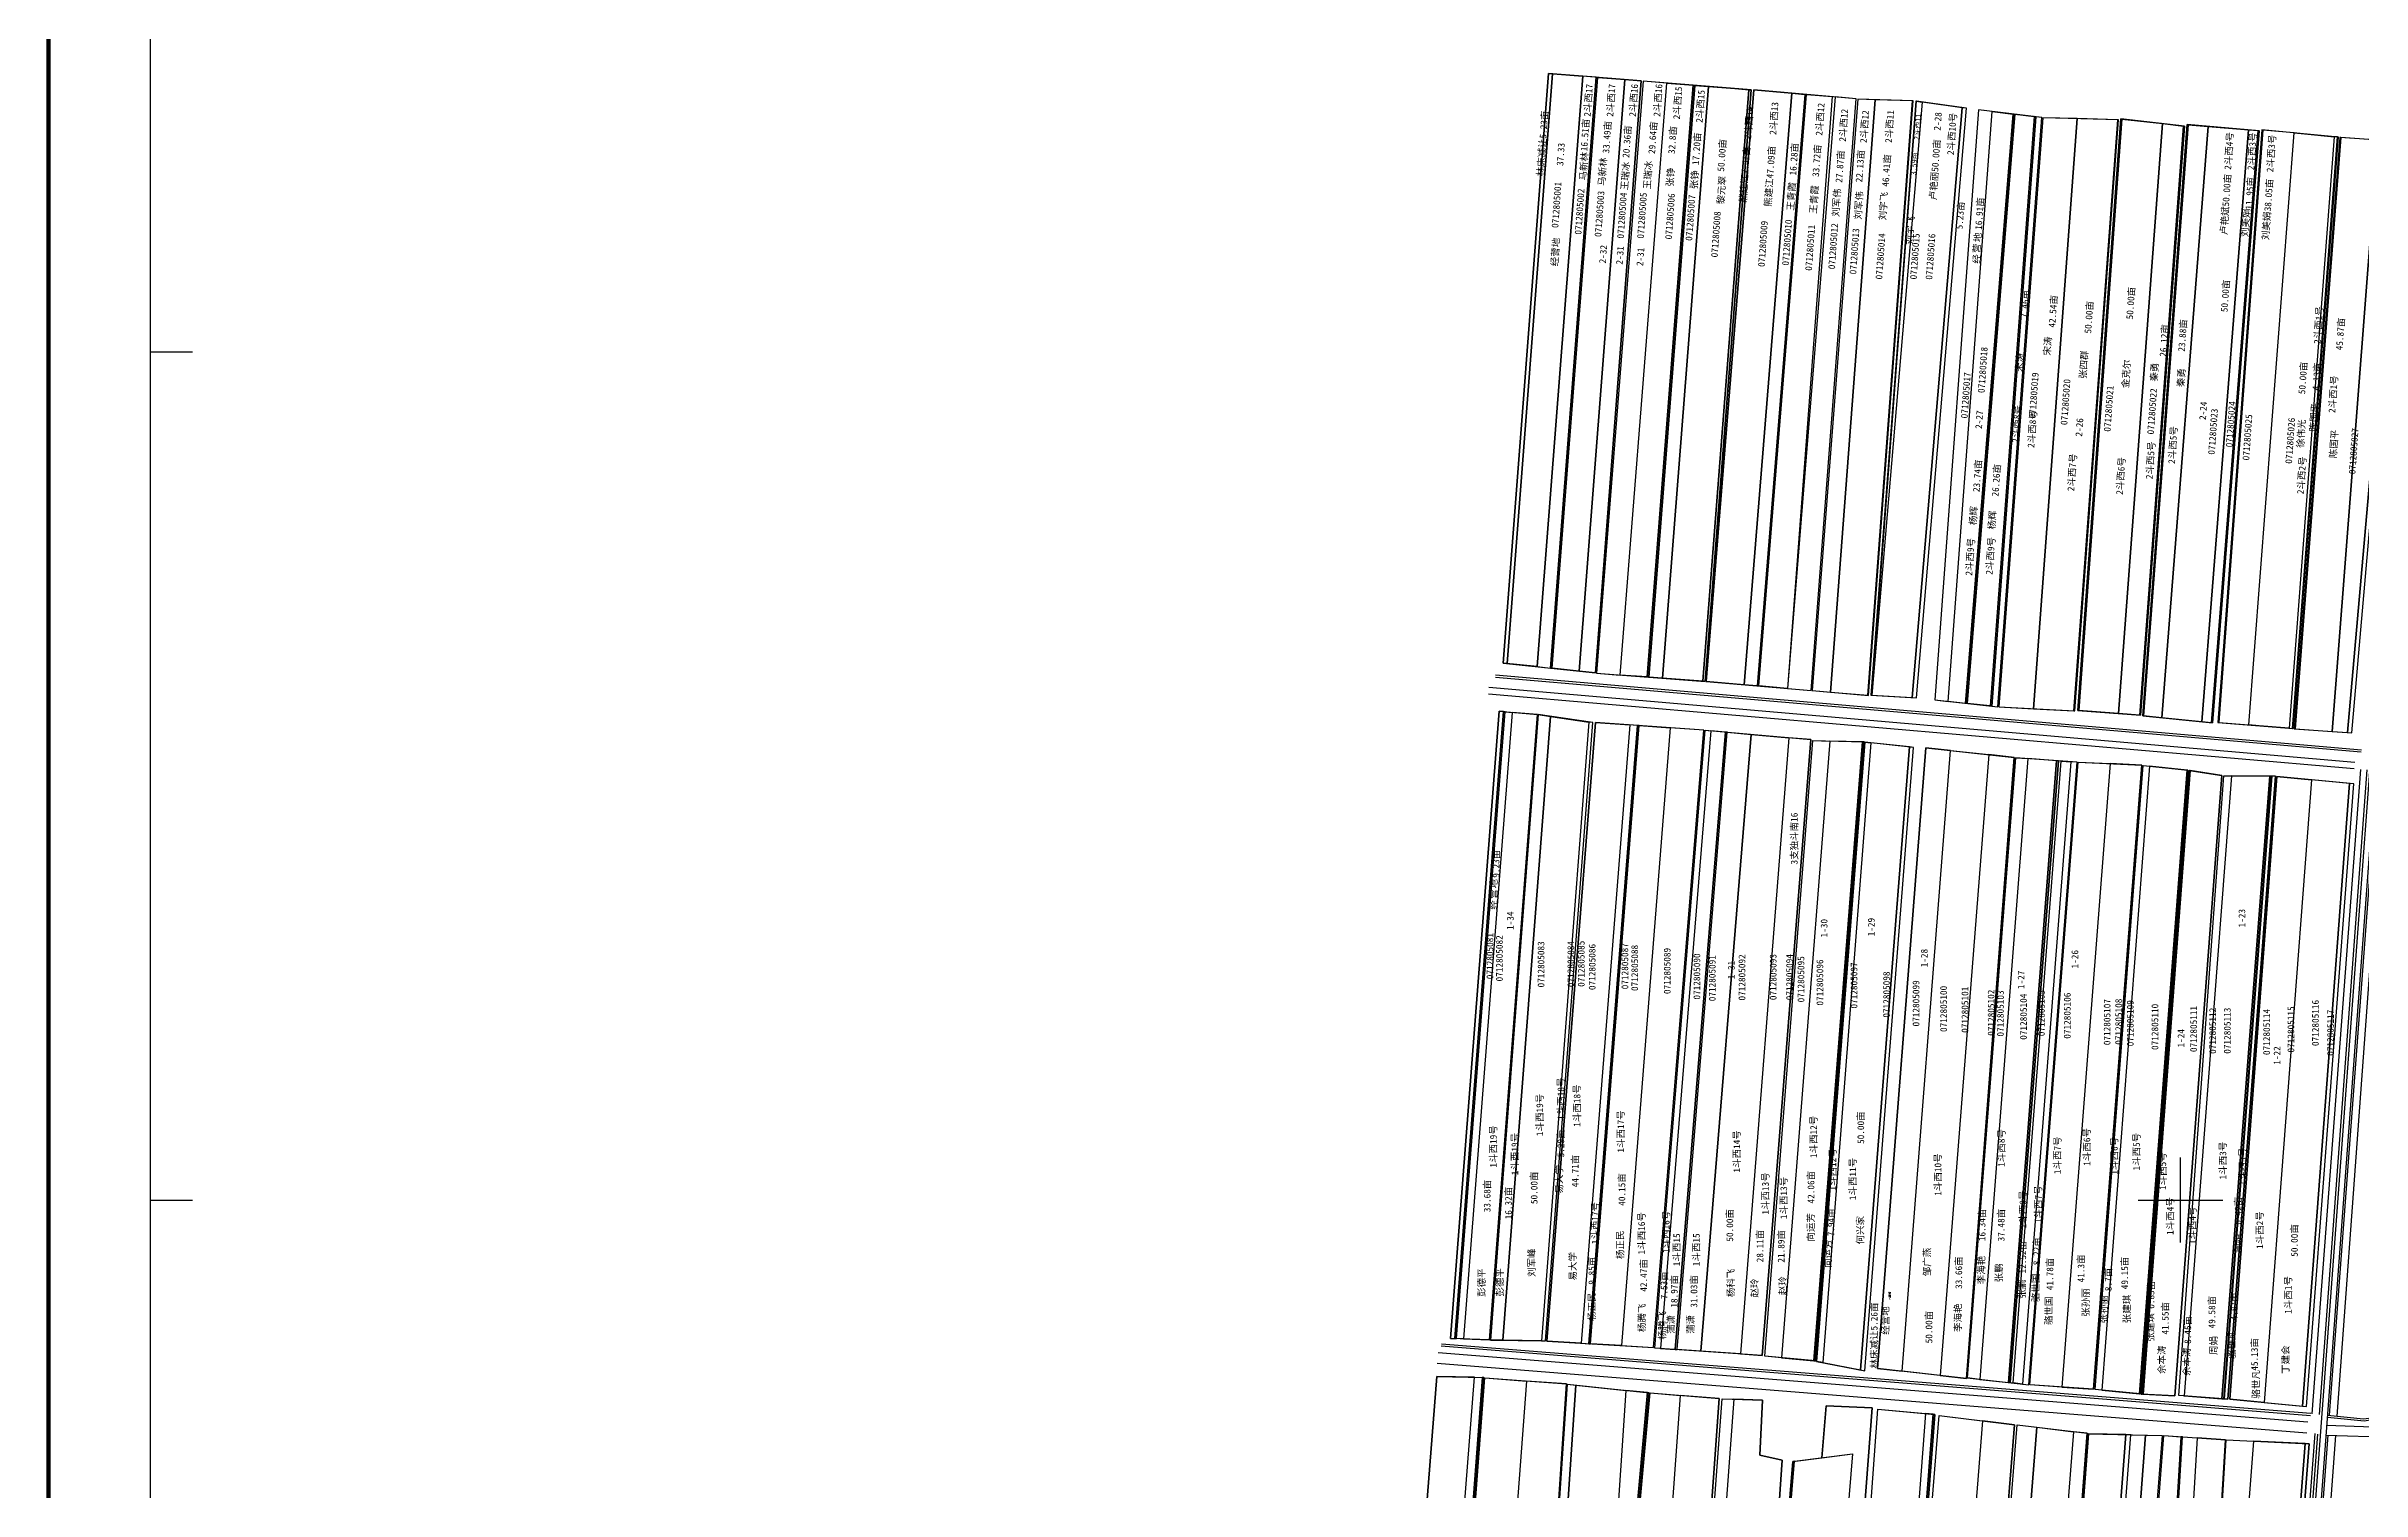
# Model space of a CAD drawing. Extents: x 546409 to 551731, y 4983223 to 4988870.
# Drawn here: x 546482 to 549214, y 4985657 to 4987360 of the extents above; entities that cross this region are included whole.
import ezdxf
from ezdxf.enums import TextEntityAlignment as Align

# ---------------------------------------------------------------- set-up
doc = ezdxf.new("R2010")
doc.units = 0
doc.header["$LTSCALE"] = 10
for name, color, linetype in [('2019-4-4', 6, 'CONTINUOUS'), ('2020.3.23画地', 6, 'CONTINUOUS'), ('2021新职工', 6, 'CONTINUOUS'), ('2022年', 7, 'CONTINUOUS'), ('TK', 7, 'CONTINUOUS'), ('出水桩面积', 4, 'CONTINUOUS'), ('地块名称', 7, 'CONTINUOUS'), ('地籍号', 1, 'CONTINUOUS'), ('权利人', 7, 'CONTINUOUS'), ('测地框', 7, 'CONTINUOUS'), ('经营地', 7, 'CONTINUOUS'), ('经营地面积', 7, 'CONTINUOUS'), ('路林渠', 6, 'CONTINUOUS'), ('身份地', 6, 'CONTINUOUS'), ('身份地地块面积', 7, 'CONTINUOUS')]:
    doc.layers.add(name, color=color, linetype=linetype)
doc.styles.add('HZ', font='rs.shx', dxfattribs={"width": 0.8, "bigfont": 'hztxt.shx'})
doc.styles.add('宋体', font='')
doc.styles.get('宋体').set_extended_font_data('SimSun')

msp = doc.modelspace()

# ---------------------------------------------------------------- linework, layer by layer
at = {"layer": '2019-4-4', "color": 2, "linetype": 'Continuous', "elevation": 256.4, "flags": 128}
msp.add_lwpolyline([(548439.3, 4986611.4), (548436.6, 4986611.6), (548490.6, 4987308.9), (548493.4, 4987308.7)], close=True, dxfattribs=at)
at = {"layer": '2019-4-4', "color": 2, "linetype": 'Continuous', "flags": 128}
msp.add_lwpolyline([(548541.3, 4987304.8), (548485.1, 4986607.4), (548440.4, 4986611.2), (548496.6, 4987308.6)], close=True, dxfattribs=at)
at = {"layer": '2020.3.23画地', "color": 3, "linetype": 'Continuous', "flags": 128}
msp.add_lwpolyline([(548259.3, 4987327.5), (548205.7, 4986632.5)], dxfattribs=at)
for points in [[(548309.9, 4986621.5), (548290.7, 4986623.6), (548344.4, 4987320.9), (548363.8, 4987319.4)], [(548742.4, 4987287.7), (548695.2, 4987294.3), (548635.9, 4986595), (548683.3, 4986592.2), (548683.4, 4986592.2)], [(549133.8, 4987257.9), (549097, 4987261.3), (549044.9, 4986562.9), (549080.4, 4986560)], [(549133.8, 4987257.9), (549146.1, 4987256.8), (549181.2, 4987253.5), (549127.9, 4986556.2), (549092.7, 4986559), (549080.4, 4986560)], [(548624.7, 4986540.1), (548586.3, 4986541.1), (548529.2, 4985814.1), (548567.4, 4985810.4)], [(548577.9, 4985808.4), (548570.7, 4985809.8), (548627.6, 4986539.9), (548634.8, 4986539.1)], [(548308.2, 4985216.8), (548249, 4985221.2), (548286.7, 4985781.8), (548345.8, 4985775.6)], [(548455.9, 4985765.9), (548409.7, 4985769.7), (548369.5, 4985214.3), (548415.9, 4985212.9)], [(548432.2, 4985211.7), (548418.5, 4985212.6), (548459.4, 4985765.7), (548473.1, 4985765.2)], [(548803.9, 4985735.1), (548766.3, 4985739.7), (548723.1, 4985194), (548761, 4985192.7)], [(548787.4, 4985188.6), (548764.3, 4985190.9), (548807.2, 4985734.8), (548830.3, 4985732.1)]]:
    msp.add_lwpolyline(points, close=True, dxfattribs=at)
for points, elevation in [([(548339.1, 4986618.9), (548394.1, 4987316.7), (548366, 4987318.9), (548311, 4986621)], 283.2), ([(549080.2, 4987261.7), (549091.5, 4987260.7), (549036.5, 4986562.7), (549025.2, 4986563.8)], 283.9)]:
    msp.add_lwpolyline(points, close=True, dxfattribs=dict(at, elevation=elevation))
at = {"layer": '2021新职工', "color": 1, "linetype": 'Continuous', "flags": 128}
for points in [[(548241.5, 4986572.3), (548211.6, 4986574.9), (548154.2, 4985836.3), (548184.9, 4985835)], [(548200.6, 4985834.6), (548185.8, 4985834.8), (548242.3, 4986572.2), (548256.9, 4986570)], [(549007.7, 4986506.7), (548963.5, 4986511.6), (548907.2, 4985775.8), (548951.4, 4985771.6)], [(548955.7, 4985771), (548954.9, 4985771), (549010.4, 4986506.3), (549011.2, 4986506.2)], [(548134.1, 4985231.5), (548123.4, 4985232.7), (548167, 4985791), (548176.1, 4985790.8)], [(548186.5, 4985226.5), (548137.4, 4985230.7), (548179.2, 4985790.3), (548228.6, 4985786.6)], [(548657.4, 4985196.9), (548602.8, 4985200.1), (548642.9, 4985753.6), (548699.2, 4985748.3)]]:
    msp.add_lwpolyline(points, close=True, dxfattribs=at)
at = {"layer": '2022年', "color": 4, "linetype": 'Continuous', "flags": 128}
for points in [[(548630.9, 4986595), (548683.7, 4987295.8), (548639.6, 4987297.1), (548586.9, 4986598.7)], [(548635.9, 4986595), (548635.7, 4986595), (548688.5, 4987295.3), (548695.2, 4987294.3)], [(548836.3, 4987276.1), (548829.2, 4987277), (548777.5, 4986582.1), (548784.6, 4986581.4)], [(548878, 4987274.8), (548837.3, 4987275.9), (548785.7, 4986581.2), (548826.4, 4986579.2)], [(549105.3, 4986499.8), (549060.2, 4986500.2), (549004, 4985769), (549048.8, 4985765.7)], [(548167, 4985791), (548122.5, 4985791.9), (548079.2, 4985237.5), (548123.4, 4985232.7)]]:
    msp.add_lwpolyline(points, close=True, dxfattribs=at)
at = {"layer": '2022年', "color": 4, "linetype": 'Continuous', "elevation": 284.4, "flags": 128}
msp.add_lwpolyline([(549051.2, 4985765.5), (549050.8, 4985765.5), (549107.3, 4986499.7), (549107.7, 4986499.7)], close=True, dxfattribs=at)
at = {"layer": 'TK', "linetype": 'Continuous'}
for p, q in [((546605, 4987000), (546655, 4987000)), ((549000, 4985950), (549000, 4986050)), ((546605, 4986000), (546655, 4986000)), ((548950, 4986000), (549050, 4986000))]:
    msp.add_line(p, q, dxfattribs=at)
at = {"layer": 'TK', "linetype": 'Continuous', "const_width": 5, "flags": 128}
msp.add_lwpolyline([(546485, 4983406), (551725, 4983406), (551725, 4988646), (546485, 4988646)], close=True, dxfattribs=at)
at = {"layer": 'TK', "linetype": 'Continuous', "flags": 128}
msp.add_lwpolyline([(546605, 4983526), (551605, 4983526), (551605, 4988526), (546605, 4988526)], close=True, dxfattribs=at)
at = {"layer": '出水桩面积', "color": 2, "linetype": 'Continuous', "flags": 128}
for points in [[(548312.6, 4987323.4), (548310.6, 4987323.5), (548256.9, 4986627.1), (548258.9, 4986626.9)], [(548557.8, 4987303.3), (548556.8, 4987303.4), (548500.6, 4986606.1), (548501.6, 4986606)], [(548558.8, 4987303.3), (548557.8, 4987303.3), (548501.6, 4986606), (548502.6, 4986606)], [(548684.7, 4987295.7), (548683.7, 4987295.8), (548630.9, 4986595), (548631.9, 4986594.9)], [(548688.5, 4987295.3), (548687.5, 4987295.4), (548634.7, 4986595), (548635.7, 4986595)], [(548802.5, 4987280.2), (548804.5, 4987280), (548748.3, 4986585.3), (548746.4, 4986585.5)], [(548829.2, 4987277), (548827.2, 4987277.2), (548775.5, 4986582.4), (548777.5, 4986582.1)], [(548926.8, 4987273.5), (548925.8, 4987273.5), (548874.1, 4986576.8), (548875.1, 4986576.8)], [(549097, 4987261.3), (549096, 4987261.4), (549043.9, 4986563), (549044.9, 4986562.9)], [(549097, 4987261.3), (549096, 4987261.4), (549043.9, 4986563), (549044.9, 4986562.9)], [(549097, 4987261.3), (549096, 4987261.4), (549043.9, 4986563), (549044.9, 4986562.9)], [(549186.1, 4987253.1), (549185.1, 4987253.2), (549131.8, 4986555.9), (549132.8, 4986555.8)], [(549188.9, 4987252.4), (549187.9, 4987252.4), (549134, 4986555.6), (549135, 4986555.5)], [(548203.3, 4986575.6), (548201.3, 4986575.7), (548143.9, 4985836.7), (548145.9, 4985836.6)], [(548361.4, 4986559.4), (548359.4, 4986559.5), (548302.1, 4985830.6), (548304.1, 4985830.5)], [(548465.1, 4986551.4), (548463.1, 4986551.6), (548404, 4985823.8), (548406, 4985823.7)], [(548626.7, 4986540.1), (548624.7, 4986540.1), (548567.4, 4985810.4), (548569.4, 4985810.3)], [(548855.8, 4986517.7), (548853.8, 4986517.9), (548796.9, 4985784.9), (548798.9, 4985784.7)], [(548859.3, 4986517.5), (548855.8, 4986517.7), (548798.9, 4985784.7), (548802.3, 4985784.3)], [(549008.7, 4986506.6), (549007.7, 4986506.7), (548951.4, 4985771.6), (548952.4, 4985771.5)], [(549010.4, 4986506.3), (549009.9, 4986506.4), (548953.5, 4985771.1), (548954.9, 4985771)], [(549107.3, 4986499.7), (549105.3, 4986499.8), (549048.8, 4985765.7), (549050.8, 4985765.5)], [(548178.1, 4985790.8), (548176.1, 4985790.8), (548134.1, 4985231.5), (548136.1, 4985231.3)], [(548373.1, 4985772.8), (548371.1, 4985773), (548320.8, 4985215.8), (548322.8, 4985215.7)], [(548710, 4985747.2), (548708, 4985747.4), (548666.2, 4985196.4), (548668.2, 4985196.3)], [(548941.2, 4985723.3), (548935.3, 4985723.5), (548894.3, 4985180.6), (548900.1, 4985180.4)], [(549002.4, 4985720.8), (549000.4, 4985721), (548967.5, 4985176), (548969.5, 4985175.9)], [(549151.8, 4985712.6), (549146.8, 4985712.9), (549104.5, 4985165.7), (549109.5, 4985165.4)], [(549151.8, 4985712.6), (549146.8, 4985712.9), (549104.5, 4985165.7), (549109.5, 4985165.4)], [(548544.6, 4985692.1), (548542.5, 4985691.9), (548502.6, 4985205.7), (548504.6, 4985205.6)]]:
    msp.add_lwpolyline(points, close=True, dxfattribs=at)
for points, elevation in [([(548425, 4987314.2), (548426.9, 4987314), (548372.6, 4986616.4), (548370.6, 4986616.6)], 283.2), ([(549003.5, 4987266.1), (549004.4, 4987265.9), (548952.8, 4986571.5), (548951.8, 4986571.5)], 283.8), ([(549007.8, 4987267.7), (549008.8, 4987267.6), (548956.3, 4986570.7), (548955.3, 4986570.8)], 283.9), ([(549091.5, 4987260.7), (549092.5, 4987260.6), (549037.5, 4986562.6), (549036.5, 4986562.7)], 283.9)]:
    msp.add_lwpolyline(points, close=True, dxfattribs=dict(at, elevation=elevation))
at = {"layer": '测地框', "color": 0, "linetype": 'Continuous', "flags": 128}
for points, elevation in [([(548363.8, 4987319.4), (548254.3, 4987327.9), (548200.8, 4986633), (548309.9, 4986621.5)], 283.1), ([(548493.4, 4987308.7), (548366, 4987318.9), (548311, 4986621), (548439.3, 4986611.4)], 283.2), ([(548617.5, 4987298.2), (548496.6, 4987308.6), (548440.4, 4986611.2), (548564.2, 4986600.8)], 283.3), ([(548684.7, 4987295.7), (548619.2, 4987297.8), (548565.3, 4986600.5), (548631.9, 4986594.9)], 283.5), ([(548747.4, 4987287), (548687.5, 4987295.4), (548634.7, 4986595), (548688.4, 4986591.9)], 283.3), ([(548836.3, 4987276.1), (548761.5, 4987285.1), (548710.1, 4986589.5), (548784.6, 4986581.4)], 283.5), ([(548926.8, 4987273.5), (548837.3, 4987275.9), (548785.7, 4986581.2), (548875.1, 4986576.8)], 283.8), ([(549004.4, 4987265.9), (548929.5, 4987274.4), (548878.9, 4986577.1), (548952.8, 4986571.5)], 283.8), ([(549092.5, 4987260.6), (549007.8, 4987267.7), (548955.3, 4986570.8), (549037.5, 4986562.6)], 283.9), ([(549186.1, 4987253.1), (549096, 4987261.4), (549043.9, 4986563), (549132.8, 4986555.8)], 283.8), ([(549263, 4987247.5), (549187.9, 4987252.4), (549134, 4986555.6), (549202, 4986550.8)], 284.1), ([(548184.9, 4985835), (548138.9, 4985836.9), (548196.4, 4986576.2), (548241.5, 4986572.3)], 284.4), ([(548306.6, 4986562.8), (548242.3, 4986572.2), (548185.8, 4985834.8), (548251, 4985833.8)], 283.9), ([(548437.5, 4986553.9), (548309.8, 4986563.1), (548252.4, 4985833.5), (548378.4, 4985826.3)], 284), ([(548506.4, 4985816.8), (548379.8, 4985825.5), (548439, 4986553.7), (548563.7, 4986542.8)], 284.5), ([(548569.4, 4985810.3), (548509.4, 4985816), (548566.1, 4986541.7), (548626.7, 4986540.1)], 284.5), ([(548685.1, 4986533.6), (548627.6, 4986539.9), (548570.7, 4985809.8), (548627.5, 4985798.7)], 284), ([(548747.4, 4985789.5), (548642.5, 4985801.4), (548699.6, 4986533.1), (548803.6, 4986521.8)], 285.6), ([(548878, 4986516.2), (548805.1, 4986521.3), (548748.3, 4985790.2), (548821, 4985782.3)], 284.1), ([(548897.2, 4985777), (548822.1, 4985782), (548879.2, 4986516), (548954.2, 4986512.8)], 284.4), ([(548952.4, 4985771.5), (548899.2, 4985776.5), (548955.8, 4986512.4), (549008.7, 4986506.6)], 284.4), ([(548993.3, 4985769.2), (548953.5, 4985771.1), (549009.9, 4986506.4), (549048.5, 4986500.5)], 284.6), ([(549055.6, 4985765.2), (548997.9, 4985769.5), (549050.9, 4986500.2), (549112.1, 4986499.7)], 284.4), ([(549204.4, 4986490.6), (549113.5, 4986499.4), (549058, 4985765.1), (549148.6, 4985756.7)], 284.1), ([(548122.5, 4985791.9), (548178.1, 4985790.8), (548136.1, 4985231.3), (548079.2, 4985237.5)], 284.4), ([(548179.2, 4985790.3), (548275.6, 4985783.2), (548238.4, 4985222), (548137.4, 4985230.7)], 284.4), ([(548277, 4985782.8), (548373.1, 4985772.8), (548322.8, 4985215.7), (548239.2, 4985222)], 284.6), ([(548374.4, 4985772.6), (548455.9, 4985765.9), (548415.9, 4985212.9), (548323.5, 4985215.7)], 284.5), ([(548459.4, 4985765.7), (548507, 4985764.2), (548503.5, 4985699.4), (548530.2, 4985693.4), (548496.7, 4985207.5), (548418.5, 4985212.6)], 284.5), ([(548542.5, 4985691.9), (548577, 4985696.1), (548582.1, 4985757.4), (548636.2, 4985755.1), (548594.1, 4985201.3), (548502.6, 4985205.7)], 284.3), ([(548642.9, 4985753.6), (548710, 4985747.2), (548668.2, 4985196.3), (548602.8, 4985200.1)], 284.6), ([(548715.4, 4985746), (548803.9, 4985735.1), (548761, 4985192.7), (548670.8, 4985195.9)], 284.5), ([(548807.2, 4985734.8), (548889.6, 4985725), (548849, 4985182.5), (548764.3, 4985190.9)], 284.5), ([(548891, 4985724.5), (548978.4, 4985722.5), (548935.8, 4985179), (548850.1, 4985182.2)], 284.3), ([(548980.1, 4985722.4), (549053, 4985717.2), (549020, 4985171), (548938.5, 4985178.8)], 284.5), ([(549053.9, 4985717.2), (549151.8, 4985712.6), (549109.5, 4985165.4), (549021.1, 4985170.9)], 284.5)]:
    msp.add_lwpolyline(points, close=True, dxfattribs=dict(at, elevation=elevation))
at = {"layer": '经营地', "color": 5, "linetype": 'Continuous'}
for p, q in [((548683.4, 4986592.2), (548742.4, 4987287.7)), ((548742.4, 4987287.7), (548735.7, 4987288.6)), ((548683.3, 4986592.2), (548683.4, 4986592.2))]:
    msp.add_line(p, q, dxfattribs=at)
at = {"layer": '经营地', "color": 5, "linetype": 'Continuous', "flags": 128}
for points in [[(548254.3, 4987327.9), (548294.9, 4987324.7), (548241.2, 4986628.8), (548200.8, 4986633)], [(548294.9, 4987324.7), (548259.3, 4987327.5), (548205.7, 4986632.5), (548241.2, 4986628.8)], [(548777.7, 4987283.2), (548761.5, 4987285.1), (548710.1, 4986589.5), (548726, 4986587.7)], [(548154.2, 4985836.3), (548145.9, 4985836.6), (548203.3, 4986575.6), (548211.6, 4986574.9)]]:
    msp.add_lwpolyline(points, close=True, dxfattribs=at)
at = {"layer": '经营地', "color": 6, "linetype": 'Continuous', "flags": 128}
msp.add_lwpolyline([(548728.5, 4986529.9), (548699.6, 4986533.1), (548642.5, 4985801.4), (548671.4, 4985798.1)], close=True, dxfattribs=at)
at = {"layer": '经营地', "color": 2, "linetype": 'Continuous', "elevation": 284.3, "flags": 128}
msp.add_lwpolyline([(548572, 4985202.4), (548594.1, 4985201.3), (548636.2, 4985755.1), (548582.1, 4985757.4), (548577, 4985696.1), (548613, 4985700.6)], close=True, dxfattribs=at)
at = {"layer": '路林渠', "color": 6, "linetype": 'Continuous', "flags": 128}
msp.add_lwpolyline([(548259.3, 4987327.5), (548254.3, 4987327.9), (548200.8, 4986633), (548205.7, 4986632.5)], close=True, dxfattribs=at)
at = {"layer": '路林渠', "color": 3, "linetype": 'Continuous', "flags": 128}
for points in [[(548747.4, 4987287), (548742.4, 4987287.7), (548683.4, 4986592.2), (548688.4, 4986591.9)], [(549263, 4987247.5), (549258, 4987247.8), (549197, 4986551.2), (549202, 4986550.8)], [(548201.3, 4986575.7), (548196.4, 4986576.2), (548138.9, 4985836.9), (548143.9, 4985836.7)], [(548685.1, 4986533.6), (548680.1, 4986534.1), (548622.5, 4985799.7), (548627.5, 4985798.7)], [(549204.4, 4986490.6), (549199.4, 4986491.1), (549143.6, 4985757.1), (549148.6, 4985756.7)], [(549151.8, 4985712.6), (549146.8, 4985712.9), (549104.5, 4985165.7), (549109.5, 4985165.4)]]:
    msp.add_lwpolyline(points, close=True, dxfattribs=at)
at = {"layer": '路林渠', "color": 5, "linetype": 'Continuous', "flags": 128}
for points, elevation in [([(549285.3, 4987251.6), (549007.8, 4983526)], 284.7), ([(549278.2, 4987251.9), (549077, 4984541.1), (549076.8, 4984537.1), (549074.2, 4984533.7), (549069.2, 4984530.9), (549063.6, 4984529.4)], 284.8)]:
    msp.add_lwpolyline(points, dxfattribs=dict(at, elevation=elevation))
at = {"layer": '路林渠', "color": 4, "linetype": 'Continuous', "flags": 128}
for points, elevation in [([(549205.4, 4986515.8), (548184.1, 4986604)], 287.4), ([(549213.1, 4986527.8), (548191.8, 4986616)], 284.3), ([(549213.1, 4986527.8), (548191.8, 4986616)], 284.3), ([(549213.3, 4986530.4), (548192, 4986618.6)], 285.2), ([(549204.9, 4986508.2), (548183.6, 4986596.4)], 285.3), ([(549232.1, 4986506.5), (549175.4, 4985746.2)], 284.4), ([(549184.6, 4985745.3), (549240.6, 4986505.9)], 286), ([(549148.7, 4985725.3), (548123.1, 4985807.2)], 285.1), ([(549150, 4985738), (548124.4, 4985819.9)], 284.6), ([(549153.4, 4985745.7), (548127.8, 4985827.7)], 284.8), ([(549153.6, 4985748.2), (548128, 4985830.1)], 285.2), ([(549171.5, 4985722.9), (549247.4, 4985720.3)], 285.2), ([(549172.3, 4985734.5), (549248.1, 4985731.9)], 285.1), ([(549173.1, 4985744.2), (549216.4, 4985739.8), (549228.5, 4985741.5)], 285.3), ([(549173.2, 4985746.5), (549215.9, 4985742.1), (549227.9, 4985743.7)], 285.3), ([(549173.7, 4985722.9), (549087.4, 4984566.8)], 284.4), ([(549097.8, 4984568), (549182.9, 4985722.5)], 286)]:
    msp.add_lwpolyline(points, dxfattribs=dict(at, elevation=elevation))
at = {"layer": '路林渠', "color": 3, "linetype": 'Continuous', "flags": 128}
for points, elevation in [([(549212.2, 4986507.7), (549154.7, 4985748.1)], 284.5), ([(549163.7, 4985747.3), (549220.2, 4986507.2)], 286.6), ([(549158.2, 4985724.9), (549070.3, 4984564.7)], 284.5), ([(549075.8, 4984565.4), (549161.9, 4985723.9)], 286.6)]:
    msp.add_lwpolyline(points, dxfattribs=dict(at, elevation=elevation))
at = {"layer": '身份地', "color": 1, "linetype": 'Continuous'}
msp.add_line((548735.7, 4987288.6), (548688.5, 4987295.3), dxfattribs=at)
at = {"layer": '身份地', "color": 1, "linetype": 'Continuous', "flags": 128}
for points in [[(548256.9, 4986627.1), (548310.6, 4987323.5), (548294.9, 4987324.7), (548241.2, 4986628.8)], [(548290.7, 4986623.6), (548258.9, 4986626.9), (548312.6, 4987323.4), (548344.4, 4987320.9)], [(548556.8, 4987303.4), (548500.6, 4986606.1), (548485.1, 4986607.4), (548541.3, 4987304.8)], [(548639.6, 4987297.1), (548619.2, 4987297.8), (548565.3, 4986600.5), (548586.9, 4986598.7)], [(548777.7, 4987283.2), (548802.5, 4987280.2), (548746.4, 4986585.5), (548726, 4986587.7)], [(548804.5, 4987280), (548827.2, 4987277.2), (548775.5, 4986582.4), (548748.3, 4986585.3)], [(548925.8, 4987273.5), (548878, 4987274.8), (548826.4, 4986579.2), (548874.1, 4986576.8)], [(549127.9, 4986556.2), (549131.8, 4986555.9), (549185.1, 4987253.2), (549181.2, 4987253.5)], [(549232.6, 4987249.5), (549188.9, 4987252.4), (549135, 4986555.5), (549178.7, 4986552.5)], [(548246.2, 4985833.9), (548200.6, 4985834.6), (548256.9, 4986570), (548301.8, 4986563.5)], [(548306.6, 4986562.8), (548301.8, 4986563.5), (548246.2, 4985833.9), (548251, 4985833.8)], [(548293.1, 4985831.1), (548252.4, 4985833.5), (548309.8, 4986563.1), (548350.5, 4986560.2)], [(548359.4, 4986559.5), (548350.5, 4986560.2), (548293.1, 4985831.1), (548302.1, 4985830.6)], [(548340.6, 4985828.4), (548304.1, 4985830.5), (548361.4, 4986559.4), (548397.9, 4986556.8)], [(548437.5, 4986553.9), (548397.9, 4986556.8), (548340.6, 4985828.4), (548378.4, 4985826.3)], [(548386.7, 4985825), (548379.8, 4985825.5), (548439, 4986553.7), (548445.9, 4986553.1)], [(548463.1, 4986551.6), (548445.9, 4986553.1), (548386.7, 4985825), (548404, 4985823.8)], [(548434.2, 4985821.8), (548406, 4985823.7), (548465.1, 4986551.4), (548493.4, 4986548.9)], [(548480.7, 4985818.6), (548434.2, 4985821.8), (548493.4, 4986548.9), (548538, 4986545)], [(548563.7, 4986542.8), (548538, 4986545), (548480.7, 4985818.6), (548506.4, 4985816.8)], [(548529.2, 4985814.1), (548509.4, 4985816), (548566.1, 4986541.7), (548586.3, 4986541.1)], [(548680.1, 4986534.1), (548634.8, 4986539.1), (548577.9, 4985808.4), (548622.5, 4985799.7)], [(548716.5, 4985793), (548671.4, 4985798.1), (548728.5, 4986529.9), (548773.6, 4986525)], [(548803.6, 4986521.8), (548773.6, 4986525), (548716.5, 4985793), (548747.4, 4985789.5)], [(548763.1, 4985788.6), (548748.3, 4985790.2), (548805.1, 4986521.3), (548819.9, 4986520.3)], [(548853.8, 4986517.9), (548819.9, 4986520.3), (548763.1, 4985788.6), (548796.9, 4985784.9)], [(548813.6, 4985783.1), (548802.3, 4985784.3), (548859.3, 4986517.5), (548870.6, 4986516.7)], [(548878, 4986516.2), (548870.6, 4986516.7), (548813.6, 4985783.1), (548821, 4985782.3)], [(548859.9, 4985779.5), (548822.1, 4985782), (548879.2, 4986516), (548917, 4986514.4)], [(548954.2, 4986512.8), (548917, 4986514.4), (548859.9, 4985779.5), (548897.2, 4985777)], [(548907.2, 4985775.8), (548899.2, 4985776.5), (548955.8, 4986512.4), (548963.5, 4986511.6)], [(549048.5, 4986500.5), (549011.2, 4986506.2), (548955.7, 4985771), (548993.3, 4985769.2)], [(549004, 4985769), (548997.9, 4985769.5), (549050.9, 4986500.2), (549060.2, 4986500.2)], [(549098.6, 4985761.3), (549058, 4985765.1), (549113.5, 4986499.4), (549154.3, 4986495.5)], [(549199.4, 4986491.1), (549154.3, 4986495.5), (549098.6, 4985761.3), (549143.6, 4985757.1)], [(548275.6, 4985783.2), (548228.6, 4985786.6), (548186.5, 4985226.5), (548238.4, 4985222)], [(548249, 4985221.2), (548239.2, 4985222), (548277, 4985782.8), (548286.7, 4985781.8)], [(548371.1, 4985773), (548345.8, 4985775.6), (548308.2, 4985216.8), (548320.8, 4985215.8)], [(548369.5, 4985214.3), (548328.5, 4985215.5), (548323.5, 4985215.7), (548374.4, 4985772.6), (548409.7, 4985769.7)], [(548530.2, 4985693.4), (548503.5, 4985699.4), (548507, 4985764.2), (548473.1, 4985765.2), (548432.2, 4985211.7), (548496.7, 4985207.5)], [(548708, 4985747.4), (548699.2, 4985748.3), (548657.4, 4985196.9), (548666.2, 4985196.4)], [(548723.1, 4985194), (548670.8, 4985195.9), (548715.4, 4985746), (548766.3, 4985739.7)], [(548831, 4985184.2), (548787.4, 4985188.6), (548830.3, 4985732.1), (548873.8, 4985726.9)], [(548889.6, 4985725), (548873.8, 4985726.9), (548831, 4985184.2), (548849, 4985182.5)], [(548850.5, 4985182.2), (548850.1, 4985182.2), (548891, 4985724.5), (548891.4, 4985724.5)], [(548935.3, 4985723.5), (548891.4, 4985724.5), (548850.5, 4985182.2), (548894.3, 4985180.6)], [(548967.5, 4985176), (548938.5, 4985178.8), (548980.1, 4985722.4), (549000.4, 4985721)], [(548986.8, 4985174.2), (548969.5, 4985175.9), (549002.4, 4985720.8), (549019.7, 4985719.6)], [(549053, 4985717.2), (549019.7, 4985719.6), (548986.8, 4985174.2), (549020, 4985171)], [(549043.9, 4985169.5), (549021.1, 4985170.9), (549053.9, 4985717.2), (549086, 4985715.7)], [(549146.8, 4985712.9), (549086, 4985715.7), (549043.9, 4985169.5), (549104.5, 4985165.7)]]:
    msp.add_lwpolyline(points, close=True, dxfattribs=at)
for points, elevation in [([(548370.6, 4986616.6), (548339.1, 4986618.9), (548394.1, 4987316.7), (548425, 4987314.2)], 283.2), ([(548388.9, 4986615.2), (548372.6, 4986616.4), (548426.9, 4987314), (548443.3, 4987312.7)], 256.4), ([(548436.6, 4986611.6), (548388.9, 4986615.2), (548443.3, 4987312.7), (548474.3, 4987310.2), (548490.6, 4987308.9)], 256.4), ([(548536.3, 4986603.1), (548502.6, 4986606), (548558.8, 4987303.3), (548589.1, 4987300.7)], 283.3), ([(548617.5, 4987298.2), (548592.5, 4987300.4), (548536.3, 4986603.1), (548564.2, 4986600.8)], 283.3), ([(548929.5, 4987274.4), (548930.5, 4987274.3), (548879.8, 4986577), (548878.9, 4986577.1)], 283.8), ([(548930.5, 4987274.3), (548978.6, 4987268.9), (548926.9, 4986573.4), (548879.8, 4986577)], 283.8), ([(548978.6, 4987268.9), (549003.5, 4987266.1), (548951.8, 4986571.5), (548926.9, 4986573.4)], 283.8), ([(549008.8, 4987267.6), (549032.7, 4987265.6), (548977.8, 4986568.6), (548956.3, 4986570.7)], 283.9), ([(549032.7, 4987265.6), (549080.2, 4987261.7), (549025.2, 4986563.8), (548977.8, 4986568.6)], 283.9), ([(549112.1, 4986499.7), (549107.7, 4986499.7), (549051.2, 4985765.5), (549055.6, 4985765.2)], 284.4), ([(548917.5, 4985179.7), (548900.1, 4985180.4), (548941.2, 4985723.3), (548958.6, 4985722.9)], 284.3), ([(548935.8, 4985179), (548917.5, 4985179.7), (548958.6, 4985722.9), (548978.4, 4985722.5)], 284.3), ([(548572, 4985202.4), (548504.6, 4985205.6), (548544.6, 4985692.1), (548613, 4985700.6)], 284.3)]:
    msp.add_lwpolyline(points, close=True, dxfattribs=dict(at, elevation=elevation))
at = {"layer": '身份地', "color": 2, "linetype": 'Continuous', "flags": 128}
for points in [[(548556.8, 4987303.4), (548500.6, 4986606.1)], [(548630.9, 4986595), (548683.7, 4987295.8)], [(548683.4, 4986592.2), (548742.4, 4987287.7)]]:
    msp.add_lwpolyline(points, dxfattribs=at)
msp.add_lwpolyline([(548683.7, 4987295.8), (548639.6, 4987297.1), (548586.9, 4986598.7), (548630.9, 4986595)], close=True, dxfattribs=at)
at = {"layer": '身份地', "color": 1, "linetype": 'Continuous', "flags": 128}
for points, elevation in [([(548929.5, 4987274.4), (548878.9, 4986577.1)], 283.8), ([(548952.8, 4986571.5), (549004.4, 4987265.9)], 283.8), ([(549007.8, 4987267.7), (548955.3, 4986570.8)], 283.9), ([(549092.5, 4987260.6), (549037.5, 4986562.6)], 283.9)]:
    msp.add_lwpolyline(points, dxfattribs=dict(at, elevation=elevation))
at = {"layer": '身份地', "color": 5, "linetype": 'Continuous', "flags": 128}
msp.add_lwpolyline([(549178.7, 4986552.5), (549197, 4986551.2), (549258, 4987247.8), (549232.6, 4987249.5)], close=True, dxfattribs=at)

# ---------------------------------------------------------------- texts
at = {"layer": '2019-4-4', "color": 2, "linetype": 'Continuous', "style": '宋体'}
for s, rotation, p in [('2斗西14', 86, (548490.4, 4987269.6)), ('2斗西13', 86, (548520.1, 4987275.1)), ('2斗西4号', 86, (549056.8, 4987236.7)), ('2斗西3号', 86, (549084, 4987236.3, 283.9)), ('2斗西3号', 86, (549106.6, 4987233.8)), ('熊建江2.91亩', 86, (548485.7, 4987209, 256.4)), ('熊建江47.09亩', 86, (548515.2, 4987206.8)), ('1-28 ', 90, (548697.6, 4986287.9))]:
    msp.add_text(s, height=8, rotation=rotation, dxfattribs=at).set_placement(p, align=Align.MIDDLE)
for s, p in [('11.95亩', (549084.2, 4987167.3, 283.9)), ('38.05亩', (549106.5, 4987165.3))]:
    msp.add_text(s, height=8, rotation=86, dxfattribs=at).set_placement(p)
at = {"layer": '2020.3.23画地', "color": 3, "linetype": 'Continuous', "style": '宋体'}
msp.add_text('卢艳丽50.00亩', height=8, rotation=86, dxfattribs=at).set_placement((548711.7, 4987178.4))
for s, rotation, p in [('王瑞冰', 86, (548344.7, 4987207.3)), ('王瑞冰', 86, (548371.4, 4987208.4)), ('刘美娟', 86, (549076.3, 4987152.1, 283.9)), ('刘美娟', 86, (549100.8, 4987148.4)), ('徐伟光', 86, (549141.9, 4986903.5)), ('向运芳', 90, (548563.5, 4985967.9)), ('向运芳', 90, (548583.6, 4985936.7))]:
    msp.add_text(s, height=8, rotation=rotation, dxfattribs=at).set_placement(p, align=Align.MIDDLE)
at = {"layer": '2020.3.23画地', "color": 6, "linetype": 'Continuous', "style": 'HZ', "width": 0.8}
msp.add_text('31.97亩', height=2, rotation=271.5927, dxfattribs=at).set_placement((548655.8, 4985891.7))
at = {"layer": '2021新职工', "color": 1, "linetype": 'Continuous', "style": '宋体'}
for s, p in [('33.68亩', (548186, 4985985.6)), ('16.32亩', (548211.1, 4985977.2)), ('49.15亩', (548938, 4985894.8)), ('0.85亩', (548969, 4985871.8))]:
    msp.add_text(s, height=8, rotation=90, dxfattribs=at).set_placement(p)
for s, p in [('彭德平', (548175.2, 4985902.5, -283.9)), ('彭德平', (548196.8, 4985903, -283.9)), ('张建琪', (548936.4, 4985871.5)), ('张建琪', (548964.1, 4985849.8))]:
    msp.add_text(s, height=8, rotation=90, dxfattribs=at).set_placement(p, align=Align.MIDDLE)
at = {"layer": '2022年', "color": 4, "linetype": 'Continuous', "style": '宋体'}
for s, p in [('刘宇飞', (548649.1, 4987171.7)), ('刘宇飞', (548680.7, 4987143.1, 283.3)), ('宋涛', (548842.8, 4987006.8)), ('宋涛', (548809.5, 4986987.4))]:
    msp.add_text(s, height=8, rotation=86, dxfattribs=at).set_placement(p, align=Align.MIDDLE)
at = {"layer": '地块名称', "color": 1, "linetype": 'Continuous', "style": '宋体'}
for s, rotation, p in [('2斗西17', 86, (548301.2, 4987296.4)), ('2斗西17', 86, (548327.9, 4987296.4)), ('2斗西16', 86, (548354.5, 4987296.4)), ('2斗西16', 86, (548383.2, 4987296.4)), ('2斗西15', 86, (548406.5, 4987293.3)), ('2斗西15', 86, (548433.3, 4987289.3)), ('2斗西12', 86, (548574.5, 4987274)), ('2斗西12', 86, (548602.2, 4987267)), ('2斗西12', 86, (548626.9, 4987265.4)), ('2斗西11', 86, (548656.4, 4987265.6)), ('2-28  ', 86, (548714, 4987277)), ('2-32  ', 86, (548319.2, 4987120.4)), ('2-31 ', 86, (548338.9, 4987116.3)), ('2-31 ', 86, (548363, 4987114.6)), ('2斗西1号', 86, (549162.4, 4987031.4)), ('2斗西1号', 86, (549179.7, 4986950)), ('2-27  ', 86, (548762.8, 4986925.3)), ('2斗西8号', 86, (548806.3, 4986914.8)), ('2斗西8号', 86, (548824.7, 4986908.9)), ('2-24 ', 86, (549026.8, 4986933.1)), ('2-26   ', 86, (548881.2, 4986919)), ('2斗西5号', 86, (548990.6, 4986890.1)), ('2斗西7号', 86, (548871.7, 4986857.8)), ('2斗西6号', 86, (548929.1, 4986853.6)), ('2斗西5号', 86, (548964.2, 4986872)), ('2斗西2号', 86, (549142.5, 4986854.3)), ('2斗西9号', 86, (548751.4, 4986758.3)), ('2斗西9号', 86, (548775.4, 4986759.4)), ('1-34  ', 90, (548209.4, 4986334.7)), ('1-30  ', 90, (548579.5, 4986325.9)), ('1-29  ', 90, (548635.1, 4986327.2)), ('1-23  ', 90, (549072.3, 4986337.7)), ('1-31  ', 90, (548470.1, 4986276.6)), ('1-27  ', 90, (548811.8, 4986265)), ('1-26 ', 90, (548875.3, 4986286.6)), ('1-24  ', 90, (549000.4, 4986196.1)), ('1-22  ', 90, (549113.7, 4986175.8)), ('1斗西15', 90, (548405.3, 4985941.3)), ('1斗西15', 90, (548428.5, 4985941.3))]:
    msp.add_text(s, height=8, rotation=rotation, dxfattribs=at).set_placement(p, align=Align.MIDDLE)
at = {"layer": '地籍号', "color": 1, "linetype": 'Continuous', "style": '宋体'}
for s, rotation, p in [('0712805001', 86, (548263.9, 4987173.1)), ('0712805002', 86, (548291.1, 4987165.2)), ('0712805003', 86, (548314.6, 4987162.5)), ('0712805004', 86, (548341.1, 4987160.6)), ('0712805005', 86, (548364.7, 4987160.5)), ('0712805006', 86, (548397.8, 4987159.6)), ('0712805007', 86, (548421.8, 4987157.9)), ('0712805008', 86, (548451.9, 4987138.4)), ('0712805009', 86, (548507.3, 4987127.2)), ('0712805010', 86, (548535.8, 4987128.7)), ('0712805011', 86, (548563, 4987122.6)), ('0712805012', 86, (548590.2, 4987124.4)), ('0712805013', 86, (548615.3, 4987118.4)), ('0712805014', 86, (548646, 4987112.4)), ('0712805015', 86, (548686.6, 4987112.4)), ('0712805016', 86, (548705, 4987112.1)), ('0712805018', 86, (548766.6, 4986978.5)), ('0712805017', 86, (548746.6, 4986948.6)), ('0712805019', 86, (548826.8, 4986948.4)), ('0712805020', 86, (548864.3, 4986940.7)), ('0712805021', 86, (548915.2, 4986932.9)), ('0712805022', 86, (548966.4, 4986929.7)), ('0712805023', 86, (549038.2, 4986905.8)), ('0712805024', 86, (549059.1, 4986914.5)), ('0712805025', 86, (549078.8, 4986899.1)), ('0712805026', 86, (549129.3, 4986895.1)), ('0712805027', 86, (549204.1, 4986882.8)), ('0712805081', 90, (548185.3, 4986287.5)), ('0712805082', 90, (548196.5, 4986284.9)), ('0712805083', 90, (548245.6, 4986277.8)), ('0712805084', 90, (548280.7, 4986278.2)), ('0712805085', 90, (548293, 4986278.5)), ('0712805086', 90, (548305.9, 4986274.7)), ('0712805087', 90, (548344.5, 4986275.6)), ('0712805088', 90, (548356.1, 4986273.6)), ('0712805089', 90, (548394.4, 4986270)), ('0712805090', 90, (548429.4, 4986263.5)), ('0712805091', 90, (548447.5, 4986261.5)), ('0712805092', 90, (548482.6, 4986262.4)), ('0712805093', 90, (548519.4, 4986262.8)), ('0712805094', 90, (548538.7, 4986262.7)), ('0712805095', 90, (548552.2, 4986260.2)), ('0712805096', 90, (548574.5, 4986256.4)), ('0712805097', 90, (548614.8, 4986252.9)), ('0712805098', 90, (548653.1, 4986242.2)), ('0712805099', 90, (548687.9, 4986231.8)), ('0712805100', 90, (548720.4, 4986225.3)), ('0712805101', 90, (548745.6, 4986224.3)), ('0712805102', 90, (548776.5, 4986220.8)), ('0712805103', 90, (548787.5, 4986219.9)), ('0712805104', 90, (548814.7, 4986216.1)), ('0712805105', 90, (548835.8, 4986220.3)), ('0712805106', 90, (548866.3, 4986217.3)), ('0712805107', 90, (548913.3, 4986209.7)), ('0712805108', 90, (548926.9, 4986210.2)), ('0712805109', 90, (548940.6, 4986208.4)), ('0712805110', 90, (548969.7, 4986204.1)), ('0712805111', 90, (549015.3, 4986201.6)), ('0712805112', 90, (549037.8, 4986199.5)), ('0712805113', 90, (549055.1, 4986199.6)), ('0712805114', 90, (549101.4, 4986198.1)), ('0712805115', 90, (549130.1, 4986201.1)), ('0712805116', 90, (549159, 4986208.7)), ('0712805117', 90, (549176.8, 4986197.2))]:
    msp.add_text(s, height=8, rotation=rotation, dxfattribs=at).set_placement(p, align=Align.MIDDLE)
at = {"layer": '权利人', "color": 1, "linetype": 'Continuous', "style": '宋体'}
for s, rotation, p in [('马新林', 86, (548295.7, 4987218.7)), ('马新林', 86, (548317.8, 4987212.3)), ('张铮', 86, (548397.8, 4987205.8, -256.4)), ('张铮', 86, (548426.3, 4987202.8)), ('黎元翠', 86, (548458.3, 4987190.5)), ('王青霞', 86, (548540.6, 4987183.2)), ('卢艳斌50.00亩', 86, (549052.9, 4987173.7)), ('王青霞', 86, (548567.4, 4987179.5)), ('刘军伟', 86, (548593.8, 4987175.9)), ('刘军伟', 86, (548620.1, 4987172.6)), ('张四群', 86, (548885.4, 4986984.7)), ('金克尔', 86, (548935.5, 4986973.9)), ('秦勇', 86, (548968.8, 4986976.1)), ('秦勇', 86, (549000.3, 4986969.5)), ('陈国平', 86, (549157.1, 4986922.7)), ('陈国平', 86, (549180.5, 4986891.3)), ('杨辉', 86, (548755.3, 4986806.8)), ('杨辉', 86, (548777.5, 4986801.6)), ('3支独斗南16', 90, (548544, 4986426.1)), ('1斗西18号', 90, (548268.8, 4986119.4)), ('1斗西18号', 90, (548287.8, 4986111.3)), ('1斗西19号', 90, (548243.8, 4986100.3, -283.9)), ('1斗西19号', 90, (548189.1, 4986063.2)), ('1斗西19号', 90, (548214.4, 4986054.2)), ('1斗西17号', 90, (548339.4, 4986080.8)), ('1斗西14号', 90, (548476.2, 4986057.3)), ('1斗西12号', 90, (548566.8, 4986074.4)), ('1斗西8号', 90, (548788.4, 4986061.4)), ('1斗西6号', 90, (548889.2, 4986062.6)), ('1斗西5号', 90, (548947.7, 4986057)), ('1斗西12号', 90, (548589.5, 4986036)), ('1斗西10号', 90, (548713.5, 4986030)), ('1斗西7号', 90, (548854.4, 4986052.7)), ('1斗西6号', 90, (548921.5, 4986052.2)), ('1斗西5号', 90, (548978.7, 4986034)), ('1斗西3号', 90, (549049.6, 4986046.5)), ('1斗西3号', 90, (549072.8, 4986039.4)), ('易大学', 90, (548266.6, 4986024.5)), ('1斗西13号', 90, (548510, 4986007.7)), ('1斗西13号', 90, (548531.6, 4986002.4)), ('1斗西11号', 90, (548613, 4986024.8)), ('1斗西17号', 90, (548309.2, 4985972.7)), ('1斗西8号', 90, (548813.7, 4985988.8)), ('1斗西7号', 90, (548831.7, 4985995)), ('1斗西4号', 90, (548987.4, 4985981.1)), ('1斗西16号', 90, (548363.9, 4985960.8)), ('1斗西16号', 90, (548392.9, 4985962.4)), ('何兴家', 90, (548621.8, 4985964.4)), ('1斗西4号', 90, (549013.8, 4985970.1)), ('1斗西2号', 90, (549093.1, 4985964.5)), ('刘军峰', 90, (548234.2, 4985926.2)), ('杨正民', 90, (548338.7, 4985947.2)), ('邹广燕', 90, (548700.7, 4985926.9)), ('周娟', 90, (549067.4, 4985949, 284.4)), ('易大学', 90, (548282.7, 4985921.9)), ('杨科飞', 90, (548469.2, 4985902.2)), ('李海艳', 90, (548764.6, 4985917.5)), ('张鹏', 90, (548785.4, 4985914.2)), ('杨正民', 90, (548305.2, 4985874.3)), ('赵玲', 90, (548497.1, 4985896.2)), ('赵玲', 90, (548530.4, 4985899)), ('张鹏', 90, (548812.7, 4985895.1)), ('骆世国', 90, (548828.8, 4985896.4)), ('张孙丽', 90, (548887.9, 4985879.2)), ('张孙丽', 90, (548909.1, 4985871.3)), ('1斗西1号', 90, (549126.6, 4985888.1)), ('杨腾飞', 90, (548364.3, 4985861.1)), ('杨腾飞', 90, (548388.4, 4985852.2)), ('蒲潇', 90, (548398.5, 4985853.5)), ('蒲潇', 90, (548421.7, 4985853.5)), ('经营地', 90, (548651.6, 4985857.9)), ('李海艳', 90, (548737.1, 4985861.2)), ('骆世国', 90, (548844.1, 4985869.4)), ('周娟', 90, (549038.6, 4985828.5)), ('骆世凡', 90, (549060.1, 4985829.5)), ('佘本涛', 90, (548977.4, 4985811.7)), ('佘本涛', 90, (549006.8, 4985809.3)), ('丁建会', 90, (549123.5, 4985811.8)), ('骆世凡', 90, (549088.7, 4985782.7))]:
    msp.add_text(s, height=8, rotation=rotation, dxfattribs=at).set_placement(p, align=Align.MIDDLE)
at = {"layer": '经营地', "color": 5, "linetype": 'Continuous', "style": '宋体'}
msp.add_text('2斗西10号', height=8, rotation=86, dxfattribs=at).set_placement((548730, 4987256.8), align=Align.MIDDLE)
for s, p in [('37.33', (548271.8, 4987218.8)), ('经营地', (548265.3, 4987100.5))]:
    msp.add_text(s, height=8, rotation=86, dxfattribs=at).set_placement(p)
at = {"layer": '经营地面积', "color": 5, "linetype": 'Continuous', "style": '宋体'}
for s, rotation, p in [('16.91亩', 86, (548765.4, 4987143.5)), ('9.23亩', 90, (548196.5, 4986379.9))]:
    msp.add_text(s, height=8, rotation=rotation, dxfattribs=at).set_placement(p)
for s, rotation, p in [('营', 86, (548759.3, 4987121.9)), ('地', 86, (548760.2, 4987134.9)), ('经', 86, (548759.1, 4987109.5)), ('营', 90, (548189.2, 4986360.7)), ('经', 90, (548188.9, 4986347.9)), ('地', 90, (548189.3, 4986372.8))]:
    msp.add_text(s, height=8, rotation=rotation, dxfattribs=at).set_placement(p, align=Align.MIDDLE)
at = {"layer": '经营地面积', "color": 7, "linetype": 'Continuous', "style": '宋体'}
msp.add_text('林床减让5.26亩', height=8, rotation=90, dxfattribs=at).set_placement((548642.5, 4985801.4))
at = {"layer": '路林渠', "color": 7, "linetype": 'Continuous', "style": '宋体'}
msp.add_text('林床减让5.23亩', height=8, rotation=86, dxfattribs=at).set_placement((548248.6, 4987206.4))
at = {"layer": '路林渠', "color": 3, "linetype": 'Continuous', "style": '宋体'}
msp.add_text('5.23亩', height=8, rotation=86, dxfattribs=at).set_placement((548742.8, 4987144.1))
at = {"layer": '身份地', "color": 1, "linetype": 'Continuous', "style": '宋体'}
msp.add_text('2斗西11', height=6, rotation=86, dxfattribs=at).set_placement((548689.3, 4987265.1), align=Align.MIDDLE)
msp.add_text('3.59亩', height=6, rotation=86, dxfattribs=at).set_placement((548687.8, 4987207.9))
at = {"layer": '身份地地块面积', "color": 1, "linetype": 'Continuous', "style": '宋体'}
for s, rotation, p in [('16.51亩', 86, (548300.1, 4987236.1)), ('33.49亩', 86, (548326, 4987233.5)), ('20.36亩', 86, (548349.6, 4987228.3)), ('29.64亩', 86, (548380, 4987232.9)), ('32.8亩', 86, (548403.4, 4987232.9)), ('17.20亩', 86, (548431.7, 4987219.9)), ('50.00亩', 86, (548461.5, 4987212.1)), ('16.28亩', 86, (548546.5, 4987207.6)), ('33.72亩', 86, (548573.4, 4987205.8)), ('27.87亩', 86, (548600.8, 4987199)), ('22.13亩', 86, (548624.5, 4987199.4)), ('46.41亩', 86, (548655.6, 4987194.3)), ('7.46亩', 86, (548819.3, 4987039.7)), ('42.54亩', 86, (548852.1, 4987028.2)), ('50.00亩', 86, (548943.7, 4987037.9)), ('50.00亩', 86, (549055.3, 4987046.4)), ('50.00亩', 86, (548894.5, 4987021.2)), ('23.88亩', 86, (549004.9, 4986999.8)), ('45.87亩', 86, (549191, 4987001.5)), ('26.12亩', 86, (548983.1, 4986993.8)), ('50.00亩', 86, (549146.8, 4986949.7)), ('4.13亩', 86, (549163.3, 4986954.1)), ('23.74亩', 86, (548762.9, 4986834.3)), ('26.26亩', 86, (548785.1, 4986829.1)), ('5.29亩', 90, (548272.9, 4986050.3)), ('50.00亩', 90, (548626.7, 4986066.1)), ('44.71亩', 90, (548289.8, 4986015.1)), ('50.00亩', 90, (548241.4, 4985995.2, 0.5)), ('40.15亩', 90, (548344.9, 4985993.2)), ('42.06亩', 90, (548568, 4985995.9)), ('0.42亩', 90, (549071.8, 4985970.9, 284.4)), ('50.00亩', 90, (548472.2, 4985950.9)), ('7.94亩', 90, (548591.6, 4985957.2)), ('16.34亩', 90, (548769.8, 4985951.5)), ('37.48亩', 90, (548792.3, 4985951.2)), ('50.00亩', 90, (549138.2, 4985933.1)), ('28.11亩', 90, (548507.8, 4985926.6)), ('21.89亩', 90, (548532.8, 4985926.2)), ('12.52亩', 90, (548817.7, 4985913.4)), ('8.22亩', 90, (548834.2, 4985923.1)), ('9.85亩', 90, (548309.5, 4985900.2)), ('42.47亩', 90, (548370.6, 4985891.9)), ('7.53亩', 90, (548394.7, 4985883)), ('33.66亩', 90, (548742.3, 4985895.2)), ('41.78亩', 90, (548849.8, 4985893.7)), ('41.3亩', 90, (548886.5, 4985902.9)), ('8.7亩', 90, (548918.7, 4985892.5)), ('18.97亩', 90, (548406.7, 4985873.1)), ('31.03亩', 90, (548429.9, 4985873.1)), ('4.87亩', 90, (549067.3, 4985858.1)), ('50.00亩', 90, (548707.1, 4985831)), ('41.55亩', 90, (548985.9, 4985841.4)), ('8.45亩', 90, (549012.4, 4985830.4)), ('49.58亩', 90, (549040.9, 4985848.6)), ('45.13亩', 90, (549091.1, 4985798.8))]:
    msp.add_text(s, height=8, rotation=rotation, dxfattribs=at).set_placement(p)

doc.saveas('drawing.dxf')
